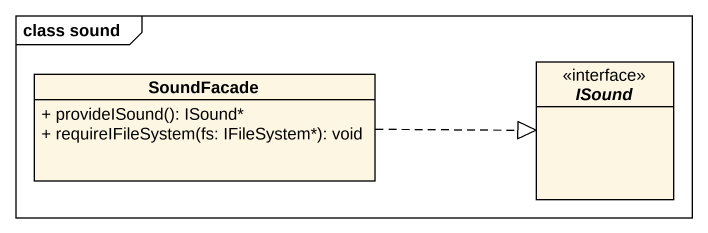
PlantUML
@startuml
mainframe class sound
hide circle
hide empty members
skinparam classAttributeIconSize 0
class SoundFacade {
  + provideISound(): ISound*
  + requireIFileSystem(fs: IFileSystem*): void
}
interface ISound <<interface>>
SoundFacade .right.|> ISound
@enduml
